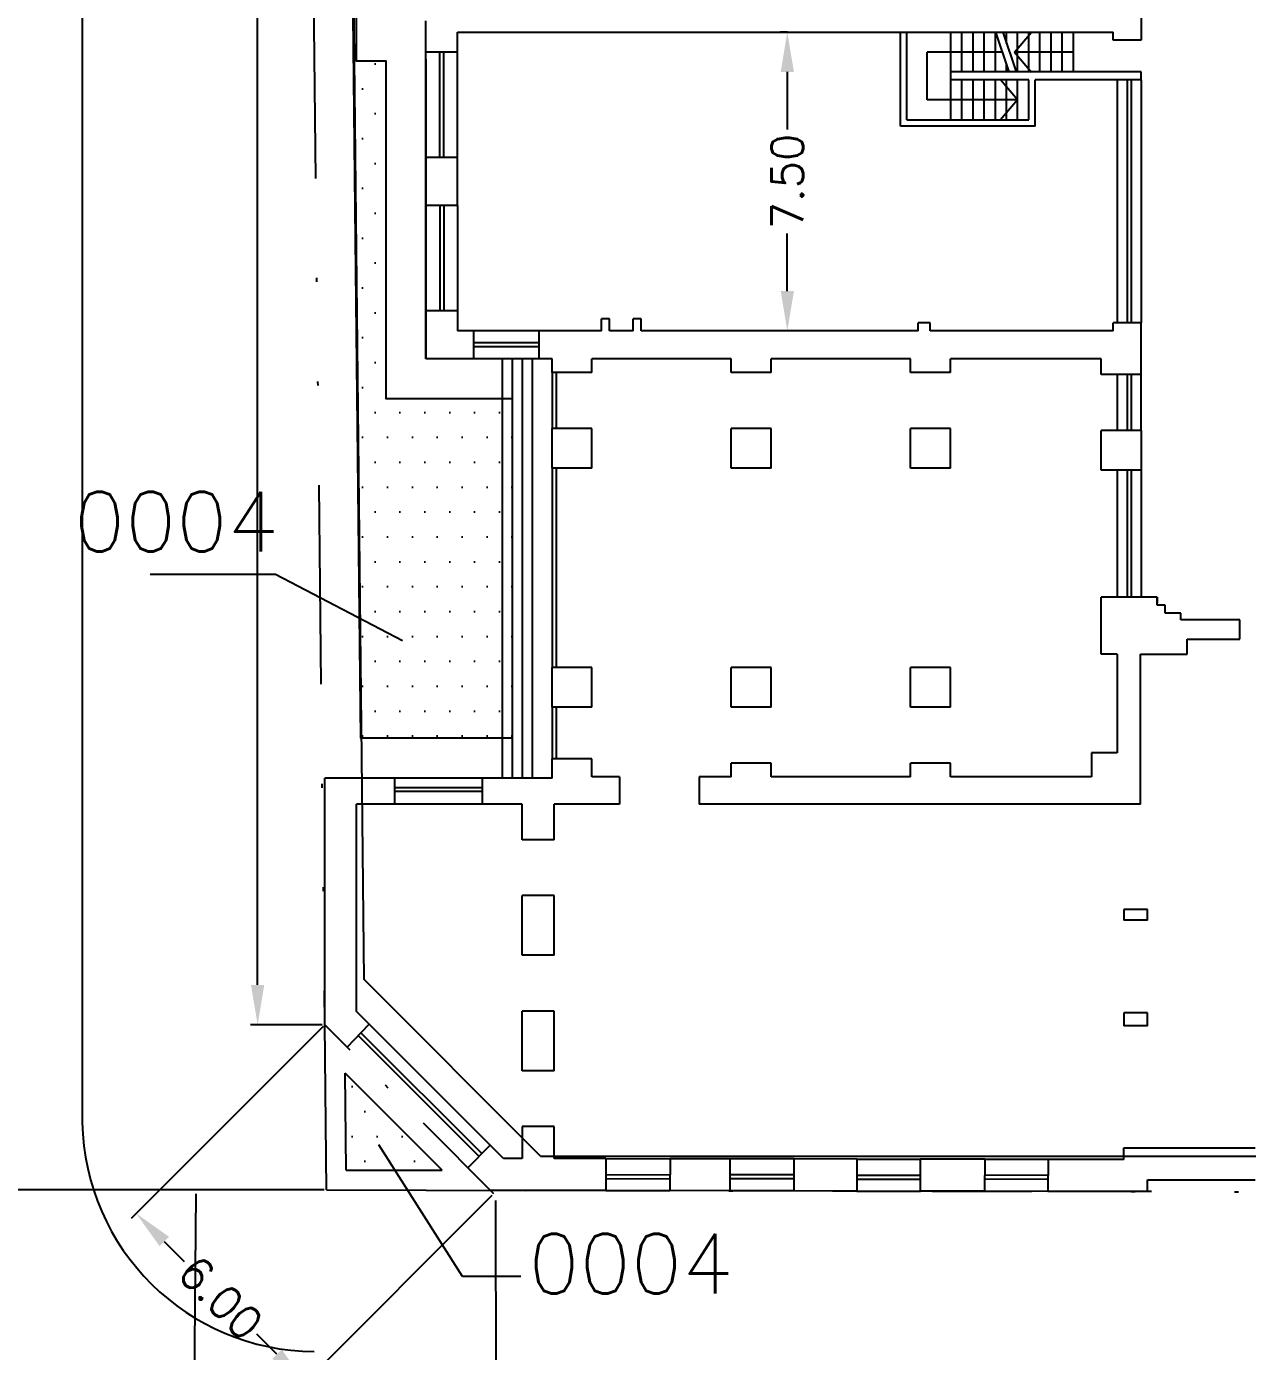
# Model space of a CAD drawing. Header units: metres. Extents: x -2640 to -492, y 2614 to 2999.
# Drawn here: x -2211.92 to -2181.27, y 2699.89 to 2733.15 of the extents above; entities that cross this region are included whole.
import ezdxf

# ---------------------------------------------------------------- set-up
doc = ezdxf.new("R2010")
doc.units = ezdxf.units.M
doc.header["$LTSCALE"] = 10
doc.header["$MEASUREMENT"] = 0
doc.linetypes.add('DASHDOT2', pattern=[0.5, 0.25, -0.125, 0, -0.125])
doc.linetypes.add('DIVIDE', pattern=[1.25, 0.5, -0.25, 0, -0.25, 0, -0.25])
doc.layers.get('DEFPOINTS').update_dxf_attribs({"linetype": 'CONTINUOUS'})
for name, color, linetype in [('ADIF', 150, 'CONTINUOUS'), ('CALLES', 2, 'CONTINUOUS'), ('CARPINTERIA', 2, 'CONTINUOUS'), ('COTAS', 2, 'CONTINUOUS'), ('EDIFICIOS', 4, 'CONTINUOUS'), ('ESCALERA', 4, 'CONTINUOUS'), ('HABILITA', 181, 'CONTINUOUS'), ('HORM', 3, 'CONTINUOUS'), ('LIMITE', 2, 'DASHDOT2'), ('LINE_02', 2, 'CONTINUOUS'), ('MUROS1', 12, 'CONTINUOUS'), ('TEXT-03', 3, 'CONTINUOUS'), ('Titulo (Solo límites)', 102, 'DIVIDE')]:
    doc.layers.add(name, color=color, linetype=linetype)
doc.styles.add('ROMANS', font='romans.shx')
doc.dimstyles.new('CHICAS', dxfattribs={"dimtxt": 0.8, "dimasz": 1, "dimexe": 0.18, "dimexo": 0.0625, "dimgap": 0.09, "dimtad": 0, "dimzin": 0, "dimdsep": 46, "dimtxsty": 'ROMANS', "dimcen": 0.09, "dimclrd": 1, "dimclre": 1, "dimclrt": 7, "dimadec": 0, "dimazin": 0, "dimtfac": 1, "dimtmove": 2, "dimatfit": 3, "dimfxl": 0, "dimtolj": 1, "dimtzin": 0, "dimarcsym": 0})

# ---------------------------------------------------------------- blocks, each defined once
blk = doc.blocks.new('*D36')
at = {"layer": 'COTAS', "color": 1, "lineweight": -2}
for p, q in [((-2204.477, 2708.048), (-2209.297, 2703.229)), ((-2200.235, 2703.806), (-2205.054, 2698.986)), ((-2208.462, 2702.649), (-2207.96, 2702.147)), ((-2205.634, 2699.821), (-2206.136, 2700.323))]:
    blk.add_line(p, q, dxfattribs=at)
at = {"layer": 'COTAS', "color": 1}
for points in [[(-2208.344, 2702.767), (-2208.58, 2702.531), (-2209.169, 2703.356)], [(-2205.516, 2699.938), (-2205.752, 2699.703), (-2204.927, 2699.114)]]:
    blk.add_solid(points, dxfattribs=at)
at = {"layer": 'DEFPOINTS', "color": 0}
for p in [(-2204.433, 2708.092), (-2200.19, 2703.85), (-2204.927, 2699.114)]:
    blk.add_point(p, dxfattribs=at)
at = {"layer": 'COTAS', "color": 7, "insert": (-2207.048, 2701.235), "char_height": 0.8, "attachment_point": 5, "rotation": 315, "style": 'ROMANS'}
blk.add_mtext('\\A1;6.00', dxfattribs=at)
blk = doc.blocks.new('*D39')
at = {"layer": 'COTAS', "color": 1, "lineweight": -2}
for p, q in [((-2202.39, 2845.273), (-2214.082, 2845.273)), ((-2213.902, 2844.273), (-2213.902, 2776.622)), ((-2213.902, 2704.943), (-2213.902, 2772.594)), ((-2204.452, 2703.943), (-2214.082, 2703.943))]:
    blk.add_line(p, q, dxfattribs=at)
at = {"layer": 'COTAS', "color": 1}
for points in [[(-2214.069, 2844.273), (-2213.736, 2844.273), (-2213.902, 2845.273)], [(-2214.069, 2704.943), (-2213.736, 2704.943), (-2213.902, 2703.943)]]:
    blk.add_solid(points, dxfattribs=at)
at = {"layer": 'DEFPOINTS', "color": 0}
for p in [(-2213.902, 2845.273), (-2202.328, 2845.273), (-2204.389, 2703.943)]:
    blk.add_point(p, dxfattribs=at)
at = {"layer": 'COTAS', "color": 7, "insert": (-2213.902, 2774.608), "char_height": 0.8, "attachment_point": 5, "rotation": 90, "style": 'ROMANS'}
blk.add_mtext('\\A1;141.33', dxfattribs=at)
blk = doc.blocks.new('*D277')
at = {"layer": 'COTAS', "color": 1, "lineweight": -2}
for p, q in [((-2200.145, 2703.679), (-2200.139, 2697.744)), ((-2133.245, 2703.742), (-2133.239, 2697.806)), ((-2199.139, 2697.925), (-2168.36, 2697.953)), ((-2134.239, 2697.985), (-2165.019, 2697.957))]:
    blk.add_line(p, q, dxfattribs=at)
at = {"layer": 'COTAS', "color": 1}
for points in [[(-2199.14, 2698.091), (-2199.139, 2697.758), (-2200.139, 2697.924)], [(-2134.24, 2698.152), (-2134.239, 2697.819), (-2133.239, 2697.986)]]:
    blk.add_solid(points, dxfattribs=at)
at = {"layer": 'DEFPOINTS', "color": 0}
for p in [(-2200.145, 2703.742), (-2133.245, 2703.804), (-2133.239, 2697.986)]:
    blk.add_point(p, dxfattribs=at)
at = {"layer": 'COTAS', "color": 7, "insert": (-2166.689, 2697.955), "char_height": 0.8, "attachment_point": 5, "rotation": 0.0535, "style": 'ROMANS'}
blk.add_mtext('\\A1;66.90', dxfattribs=at)
blk = doc.blocks.new('*D278')
at = {"layer": 'COTAS', "color": 1, "lineweight": -2}
for p, q in [((-2204.477, 2828.092), (-2206.299, 2828.092)), ((-2206.119, 2827.092), (-2206.119, 2770.106)), ((-2206.119, 2709.092), (-2206.119, 2766.079)), ((-2204.496, 2708.092), (-2206.299, 2708.092))]:
    blk.add_line(p, q, dxfattribs=at)
at = {"layer": 'COTAS', "color": 1}
for points in [[(-2206.286, 2827.092), (-2205.952, 2827.092), (-2206.119, 2828.092)], [(-2206.286, 2709.092), (-2205.952, 2709.092), (-2206.119, 2708.092)]]:
    blk.add_solid(points, dxfattribs=at)
at = {"layer": 'DEFPOINTS', "color": 0}
for p in [(-2204.415, 2828.092), (-2206.119, 2708.092), (-2204.433, 2708.092)]:
    blk.add_point(p, dxfattribs=at)
at = {"layer": 'COTAS', "color": 7, "insert": (-2206.119, 2768.092), "char_height": 0.8, "attachment_point": 5, "rotation": 90, "style": 'ROMANS'}
blk.add_mtext('\\A1;120.00', dxfattribs=at)
blk = doc.blocks.new('*D568')
at = {"layer": 'COTAS', "color": 1, "lineweight": -2}
for p, q in [((-2207.671, 2703.846), (-2207.739, 2695.465)), ((-1916.141, 2701.478), (-1916.209, 2693.097)), ((-2206.738, 2695.637), (-2064.063, 2694.478)), ((-1917.208, 2693.285), (-2059.883, 2694.444))]:
    blk.add_line(p, q, dxfattribs=at)
at = {"layer": 'COTAS', "color": 1}
for points in [[(-2206.737, 2695.804), (-2206.739, 2695.47), (-2207.738, 2695.645)], [(-1917.207, 2693.452), (-1917.209, 2693.118), (-1916.208, 2693.277)]]:
    blk.add_solid(points, dxfattribs=at)
at = {"layer": 'DEFPOINTS', "color": 0}
for p in [(-2207.671, 2703.908), (-1916.141, 2701.54), (-2207.738, 2695.645)]:
    blk.add_point(p, dxfattribs=at)
at = {"layer": 'COTAS', "color": 7, "insert": (-2061.973, 2694.461), "char_height": 0.8, "attachment_point": 5, "rotation": 359.5346, "style": 'ROMANS'}
blk.add_mtext('\\A1;291.54', dxfattribs=at)
blk = doc.blocks.new('*D576')
at = {"layer": 'DEFPOINTS', "color": 0}
for p in [(-2192.749, 2733.013), (-2192.82, 2725.513), (-2192.749, 2725.513)]:
    blk.add_point(p, dxfattribs=at)
at = {"layer": 'EDIFICIOS', "color": 1, "lineweight": -2}
for p, q in [((-2192.812, 2733.013), (-2193, 2733.013)), ((-2192.82, 2732.013), (-2192.82, 2730.572)), ((-2192.82, 2726.513), (-2192.82, 2727.954)), ((-2192.812, 2725.513), (-2193, 2725.513))]:
    blk.add_line(p, q, dxfattribs=at)
at = {"layer": 'EDIFICIOS', "color": 1}
for points in [[(-2192.987, 2732.013), (-2192.654, 2732.013), (-2192.82, 2733.013)], [(-2192.987, 2726.513), (-2192.654, 2726.513), (-2192.82, 2725.513)]]:
    blk.add_solid(points, dxfattribs=at)
at = {"layer": 'EDIFICIOS', "color": 7, "insert": (-2192.82, 2729.263), "char_height": 0.8, "attachment_point": 5, "rotation": 90, "style": 'ROMANS'}
blk.add_mtext('\\A1;7.50', dxfattribs=at)

msp = doc.modelspace()

# ---------------------------------------------------------------- hatches: boundary and pattern name
at = {"layer": 'HABILITA'}
h = msp.add_hatch(dxfattribs=at)
h.set_pattern_fill('DOTS', color=256, scale=10, style=0)
h.set_pattern_definition([(0, (-2451.29615, -434.0334), (0.3125, 0.625), [0, -0.625])])
h.paths.add_polyline_path([(-2203.526, 2715.284), (-2202.674, 2715.284), (-2200.474, 2715.284), (-2199.726, 2715.284), (-2199.726, 2716.064), (-2199.726, 2717.064), (-2199.726, 2722.064), (-2199.726, 2723.064), (-2199.726, 2723.813), (-2200.697, 2723.813), (-2202.897, 2723.813), (-2202.897, 2728.665), (-2202.897, 2729.863), (-2202.897, 2732.293), (-2203.643, 2732.293), (-2203.643, 2735.263), (-2203.633, 2735.263), (-2203.633, 2737.68), (-2203.633, 2738.643), (-2203.633, 2740.76), (-2203.633, 2741.86), (-2203.633, 2744.081), (-2203.633, 2744.993), (-2203.633, 2747.804), (-2203.871, 2747.803), (-2203.667, 2728.596)])
h = msp.add_hatch(dxfattribs=at)
h.set_pattern_fill('DOTS', color=256, scale=10, style=0)
h.set_pattern_definition([(0, (-2264.68003, 1649.66315), (0.3125, 0.625), [0, -0.625])])
h.paths.add_polyline_path([(-2201.485, 2704.438), (-2203.92, 2706.872), (-2203.894, 2704.442)])

# ---------------------------------------------------------------- linework, layer by layer
at = {"layer": 'ADIF'}
for p, q in [((-2203.445, 2709.226), (-2204.482, 2806.876)), ((-2199.014, 2704.794), (-2203.445, 2709.226)), ((-2199.014, 2704.794), (-2134.257, 2704.794))]:
    msp.add_line(p, q, dxfattribs=at)
at = {"layer": 'CALLES'}
msp.add_line((-2210.522, 2845.273), (-2210.522, 2705.639), dxfattribs=at)
msp.add_arc((-2204.661, 2705.75), 5.863, 181.0872, 269.6198, dxfattribs=at)
at = {"layer": 'CARPINTERIA'}
for p, q in [((-2198.726, 2724.464), (-2198.726, 2723.064)), ((-2198.626, 2724.464), (-2198.626, 2723.064)), ((-2198.726, 2722.064), (-2198.726, 2717.064)), ((-2198.626, 2722.064), (-2198.626, 2717.064)), ((-2198.726, 2716.064), (-2198.726, 2714.764)), ((-2198.626, 2716.064), (-2198.626, 2714.764))]:
    msp.add_line(p, q, dxfattribs=at)
at = {"layer": 'EDIFICIOS'}
for p, q in [((-2183.937, 2737.991), (-2183.937, 2732.813)), ((-2201.897, 2732.334), (-2201.897, 2733.293)), ((-2201.097, 2733.013), (-2184.637, 2733.013)), ((-2201.097, 2732.513), (-2201.097, 2733.013)), ((-2184.637, 2732.813), (-2184.637, 2733.013)), ((-2201.097, 2732.513), (-2201.897, 2732.513)), ((-2183.937, 2732.813), (-2184.637, 2732.813)), ((-2201.097, 2729.863), (-2201.897, 2729.863)), ((-2201.897, 2728.663), (-2201.897, 2729.863)), ((-2201.097, 2728.663), (-2201.097, 2729.863)), ((-2201.897, 2724.813), (-2201.897, 2728.665)), ((-2201.097, 2728.663), (-2201.897, 2728.663)), ((-2201.897, 2726.013), (-2201.897, 2724.813)), ((-2201.097, 2726.013), (-2201.897, 2726.013)), ((-2201.097, 2726.013), (-2201.097, 2725.513)), ((-2200.697, 2725.513), (-2201.097, 2725.513)), ((-2200.697, 2725.513), (-2200.697, 2724.813)), ((-2199.047, 2724.813), (-2199.047, 2725.513)), ((-2197.487, 2725.513), (-2199.047, 2725.513)), ((-2197.487, 2725.513), (-2197.487, 2725.813)), ((-2197.287, 2725.813), (-2197.487, 2725.813)), ((-2197.287, 2725.513), (-2197.287, 2725.813)), ((-2196.687, 2725.513), (-2197.287, 2725.513)), ((-2196.687, 2725.513), (-2196.687, 2725.813)), ((-2196.487, 2725.813), (-2196.687, 2725.813)), ((-2196.487, 2725.513), (-2196.487, 2725.813)), ((-2189.537, 2725.513), (-2196.487, 2725.513)), ((-2189.537, 2725.513), (-2189.537, 2725.713)), ((-2189.237, 2725.713), (-2189.537, 2725.713)), ((-2189.237, 2725.513), (-2189.237, 2725.713)), ((-2184.637, 2725.513), (-2189.237, 2725.513)), ((-2183.937, 2725.713), (-2184.637, 2725.713)), ((-2183.937, 2725.713), (-2184.637, 2725.713)), ((-2183.937, 2725.713), (-2184.637, 2725.713)), ((-2184.637, 2725.513), (-2184.637, 2725.713)), ((-2183.937, 2724.413), (-2183.937, 2725.713)), ((-2199.681, 2724.813), (-2201.897, 2724.813)), ((-2200.697, 2724.813), (-2201.897, 2724.813)), ((-2198.726, 2724.813), (-2199.047, 2724.813)), ((-2198.726, 2724.464), (-2198.726, 2724.813)), ((-2194.226, 2724.813), (-2197.726, 2724.813)), ((-2197.726, 2724.464), (-2197.726, 2724.813)), ((-2194.226, 2724.464), (-2194.226, 2724.813)), ((-2189.726, 2724.813), (-2193.226, 2724.813)), ((-2193.226, 2724.464), (-2193.226, 2724.813)), ((-2189.726, 2724.464), (-2189.726, 2724.813)), ((-2184.937, 2724.813), (-2188.726, 2724.813)), ((-2188.726, 2724.464), (-2188.726, 2724.813)), ((-2184.937, 2724.413), (-2184.937, 2724.813)), ((-2197.726, 2724.464), (-2198.726, 2724.464)), ((-2193.226, 2724.464), (-2194.226, 2724.464)), ((-2188.726, 2724.464), (-2189.726, 2724.464)), ((-2183.937, 2724.413), (-2184.937, 2724.413)), ((-2197.726, 2723.064), (-2198.726, 2723.064)), ((-2197.726, 2722.064), (-2197.726, 2723.064)), ((-2193.226, 2723.064), (-2194.226, 2723.064)), ((-2194.226, 2722.064), (-2194.226, 2723.064)), ((-2193.226, 2722.064), (-2193.226, 2723.064)), ((-2188.726, 2723.064), (-2189.726, 2723.064)), ((-2189.726, 2722.064), (-2189.726, 2723.064)), ((-2188.726, 2722.064), (-2188.726, 2723.064)), ((-2183.937, 2723.013), (-2184.937, 2723.013)), ((-2184.937, 2722.013), (-2184.937, 2723.013)), ((-2183.937, 2723.013), (-2183.937, 2722.013)), ((-2197.726, 2722.064), (-2198.726, 2722.064)), ((-2193.226, 2722.064), (-2194.226, 2722.064)), ((-2188.726, 2722.064), (-2189.726, 2722.064)), ((-2188.726, 2722.064), (-2189.726, 2722.064)), ((-2183.937, 2722.013), (-2184.937, 2722.013)), ((-2183.537, 2718.823), (-2184.937, 2718.823)), ((-2184.937, 2717.395), (-2184.937, 2718.823)), ((-2183.537, 2718.823), (-2184.937, 2718.823)), ((-2183.537, 2718.823), (-2183.537, 2718.673)), ((-2183.537, 2718.623), (-2183.537, 2718.823)), ((-2183.337, 2718.623), (-2183.537, 2718.623)), ((-2183.337, 2718.423), (-2183.337, 2718.623)), ((-2182.937, 2718.423), (-2183.337, 2718.423)), ((-2182.937, 2718.256), (-2182.937, 2718.423)), ((-2181.457, 2718.256), (-2182.937, 2718.256)), ((-2181.457, 2717.769), (-2181.457, 2718.256)), ((-2182.779, 2717.772), (-2181.457, 2717.769)), ((-2182.779, 2717.395), (-2182.779, 2717.772)), ((-2184.537, 2717.395), (-2184.937, 2717.395)), ((-2184.537, 2717.395), (-2184.537, 2714.922)), ((-2183.954, 2713.629), (-2183.954, 2717.395)), ((-2183.954, 2717.395), (-2182.779, 2717.395)), ((-2197.726, 2717.064), (-2198.726, 2717.064)), ((-2197.726, 2716.064), (-2197.726, 2717.064)), ((-2193.226, 2717.064), (-2194.226, 2717.064)), ((-2194.226, 2716.064), (-2194.226, 2717.064)), ((-2193.226, 2716.064), (-2193.226, 2717.064)), ((-2188.726, 2717.064), (-2189.726, 2717.064)), ((-2189.726, 2716.064), (-2189.726, 2717.064)), ((-2188.726, 2716.064), (-2188.726, 2717.064)), ((-2197.726, 2716.064), (-2198.726, 2716.064)), ((-2193.226, 2716.064), (-2194.226, 2716.064)), ((-2188.726, 2716.064), (-2189.726, 2716.064)), ((-2185.179, 2714.922), (-2185.179, 2714.316)), ((-2184.537, 2714.922), (-2185.179, 2714.922)), ((-2198.726, 2714.284), (-2198.726, 2714.764)), ((-2197.726, 2714.764), (-2198.726, 2714.764)), ((-2197.726, 2714.316), (-2197.726, 2714.764)), ((-2194.226, 2714.316), (-2194.226, 2714.659)), ((-2193.226, 2714.659), (-2194.226, 2714.659)), ((-2193.226, 2714.316), (-2193.226, 2714.659)), ((-2188.726, 2714.659), (-2189.726, 2714.659)), ((-2189.726, 2714.316), (-2189.726, 2714.659)), ((-2188.726, 2714.316), (-2188.726, 2714.659)), ((-2202.674, 2714.284), (-2204.433, 2714.284)), ((-2204.433, 2708.092), (-2204.433, 2714.284)), ((-2202.674, 2713.629), (-2202.674, 2714.284)), ((-2198.726, 2714.284), (-2200.474, 2714.284)), ((-2200.474, 2713.629), (-2200.474, 2714.284)), ((-2197.033, 2714.316), (-2197.726, 2714.316)), ((-2197.033, 2714.316), (-2197.033, 2713.629)), ((-2194.226, 2714.316), (-2195.033, 2714.316)), ((-2195.033, 2714.316), (-2195.033, 2713.629)), ((-2189.726, 2714.316), (-2193.226, 2714.316)), ((-2185.179, 2714.316), (-2188.726, 2714.316)), ((-2202.674, 2713.629), (-2203.633, 2713.629)), ((-2203.633, 2708.424), (-2203.633, 2713.629)), ((-2199.474, 2713.629), (-2200.474, 2713.629)), ((-2199.474, 2712.735), (-2199.474, 2713.629)), ((-2197.033, 2713.629), (-2198.674, 2713.629)), ((-2198.674, 2712.735), (-2198.674, 2713.629)), ((-2183.954, 2713.629), (-2195.033, 2713.629)), ((-2198.674, 2712.735), (-2199.474, 2712.735)), ((-2198.674, 2711.335), (-2199.474, 2711.335)), ((-2199.474, 2709.835), (-2199.474, 2711.335)), ((-2198.674, 2709.835), (-2198.674, 2711.335)), ((-2184.374, 2710.983), (-2184.374, 2710.721)), ((-2183.779, 2710.983), (-2184.374, 2710.983)), ((-2183.779, 2710.721), (-2183.779, 2710.983)), ((-2183.779, 2710.721), (-2184.374, 2710.721)), ((-2198.674, 2709.835), (-2199.474, 2709.835)), ((-2203.315, 2708.106), (-2203.633, 2708.424)), ((-2198.674, 2708.435), (-2199.474, 2708.435)), ((-2199.474, 2706.935), (-2199.474, 2708.435)), ((-2198.674, 2706.935), (-2198.674, 2708.435)), ((-2183.779, 2708.388), (-2184.374, 2708.388)), ((-2184.374, 2708.388), (-2184.374, 2708.064)), ((-2183.779, 2708.064), (-2183.779, 2708.388)), ((-2203.874, 2707.531), (-2204.433, 2708.092)), ((-2203.874, 2707.531), (-2203.315, 2708.106)), ((-2183.779, 2708.064), (-2184.374, 2708.064)), ((-2198.674, 2706.935), (-2199.474, 2706.935)), ((-2198.674, 2705.535), (-2199.474, 2705.535)), ((-2199.474, 2705.535), (-2199.474, 2704.735)), ((-2198.674, 2704.735), (-2198.674, 2705.535)), ((-2200.838, 2704.498), (-2200.28, 2705.072)), ((-2199.943, 2704.735), (-2200.28, 2705.072)), ((-2184.374, 2704.705), (-2184.374, 2705)), ((-2184.374, 2705), (-2181.074, 2705)), ((-2199.474, 2704.734), (-2199.943, 2704.735)), ((-2197.374, 2704.73), (-2198.674, 2704.732)), ((-2197.374, 2704.73), (-2197.376, 2703.933)), ((-2195.764, 2704.726), (-2195.766, 2703.926)), ((-2194.264, 2704.724), (-2195.764, 2704.726)), ((-2194.264, 2704.724), (-2194.266, 2703.924)), ((-2192.654, 2704.721), (-2192.656, 2703.921)), ((-2191.074, 2704.717), (-2192.654, 2704.721)), ((-2191.074, 2704.717), (-2191.076, 2703.917)), ((-2189.484, 2704.714), (-2189.486, 2703.914)), ((-2187.864, 2704.714), (-2189.484, 2704.714)), ((-2187.864, 2704.714), (-2187.866, 2703.914)), ((-2186.274, 2704.708), (-2186.276, 2703.908)), ((-2184.374, 2704.705), (-2186.274, 2704.708)), ((-2200.274, 2703.933), (-2200.838, 2704.498)), ((-2199.203, 2703.933), (-2200.274, 2703.933)), ((-2197.376, 2703.933), (-2199.203, 2703.933)), ((-2194.266, 2703.924), (-2195.766, 2703.926)), ((-2191.076, 2703.917), (-2192.656, 2703.921)), ((-2187.866, 2703.914), (-2189.486, 2703.914)), ((-2183.676, 2703.903), (-2186.276, 2703.908)), ((-2183.78, 2703.903), (-2183.779, 2704.2)), ((-2183.779, 2704.2), (-2181.075, 2704.2))]:
    msp.add_line(p, q, dxfattribs=at)
at = {"layer": 'ESCALERA', "color": 1}
for p, q in [((-2188.717, 2732.013), (-2188.717, 2733.013)), ((-2188.437, 2732.013), (-2188.437, 2733.013)), ((-2188.157, 2732.013), (-2188.157, 2733.013)), ((-2187.877, 2732.013), (-2187.877, 2733.013)), ((-2187.597, 2732.013), (-2187.597, 2733.013)), ((-2187.597, 2733.013), (-2187.258, 2732.013)), ((-2187.413, 2733.013), (-2187.074, 2732.013)), ((-2187.317, 2732.729), (-2187.317, 2733.013)), ((-2187.116, 2732.513), (-2186.686, 2733.015)), ((-2187.037, 2732.013), (-2187.037, 2733.013)), ((-2186.757, 2732.013), (-2186.757, 2733.013)), ((-2186.477, 2732.013), (-2186.477, 2733.013)), ((-2186.197, 2732.013), (-2186.197, 2733.013)), ((-2185.917, 2732.013), (-2185.917, 2733.013)), ((-2185.637, 2732.013), (-2185.637, 2733.013)), ((-2189.306, 2731.313), (-2189.306, 2732.513)), ((-2187.414, 2732.513), (-2189.306, 2732.513)), ((-2185.637, 2732.513), (-2187.116, 2732.513)), ((-2187.116, 2732.513), (-2186.686, 2732.011)), ((-2187.317, 2732.013), (-2187.317, 2732.188)), ((-2188.717, 2730.813), (-2188.717, 2731.813)), ((-2188.437, 2730.813), (-2188.437, 2731.813)), ((-2188.157, 2730.813), (-2188.157, 2731.813)), ((-2187.877, 2730.813), (-2187.877, 2731.813)), ((-2187.597, 2730.813), (-2187.597, 2731.813)), ((-2187.037, 2731.313), (-2187.467, 2731.815)), ((-2187.317, 2730.813), (-2187.317, 2731.813)), ((-2187.037, 2730.813), (-2187.037, 2731.813)), ((-2187.037, 2731.313), (-2189.306, 2731.313)), ((-2187.037, 2731.313), (-2187.467, 2730.811)), ((-2199.976, 2724.813), (-2199.976, 2714.284)), ((-2199.726, 2724.813), (-2199.726, 2714.284)), ((-2199.476, 2724.813), (-2199.476, 2714.284)), ((-2199.226, 2724.813), (-2199.226, 2714.284))]:
    msp.add_line(p, q, dxfattribs=at)
at = {"layer": 'HABILITA'}
for p, q in [((-2203.894, 2704.442), (-2203.92, 2706.872)), ((-2201.485, 2704.438), (-2203.92, 2706.872)), ((-2203.894, 2704.442), (-2201.485, 2704.438))]:
    msp.add_line(p, q, dxfattribs=at)
msp.add_lwpolyline([(-2203.643, 2735.263), (-2203.643, 2732.293), (-2202.897, 2732.293), (-2202.897, 2729.863), (-2202.897, 2728.665), (-2202.897, 2723.813), (-2200.697, 2723.813), (-2199.726, 2723.813), (-2199.726, 2723.064), (-2199.726, 2722.064), (-2199.726, 2717.064), (-2199.726, 2716.064), (-2199.726, 2715.284), (-2200.474, 2715.284), (-2202.674, 2715.284), (-2203.526, 2715.284), (-2203.667, 2728.596), (-2203.882, 2748.816)], dxfattribs=at)
at = {"layer": 'HORM'}
for p, q in [((-2189.977, 2730.653), (-2189.977, 2733.013)), ((-2189.817, 2730.813), (-2189.817, 2733.013)), ((-2183.937, 2732.013), (-2188.717, 2732.013)), ((-2188.717, 2731.813), (-2188.717, 2732.013)), ((-2183.937, 2731.813), (-2183.937, 2732.013)), ((-2186.757, 2731.813), (-2188.717, 2731.813)), ((-2186.757, 2730.813), (-2186.757, 2731.813)), ((-2183.937, 2731.813), (-2186.597, 2731.813)), ((-2186.597, 2730.653), (-2186.597, 2731.813)), ((-2186.597, 2730.653), (-2189.977, 2730.653)), ((-2189.817, 2730.813), (-2186.757, 2730.813))]:
    msp.add_line(p, q, dxfattribs=at)
at = {"layer": 'LIMITE'}
msp.add_line((-2200.19, 2703.85), (-2204.433, 2708.092), dxfattribs=at)
at = {"layer": 'LINE_02'}
for p, q in [((-2201.897, 2729.863), (-2201.897, 2732.513)), ((-2201.547, 2729.863), (-2201.547, 2732.513)), ((-2201.447, 2729.863), (-2201.447, 2732.513)), ((-2201.097, 2729.863), (-2201.097, 2732.513)), ((-2201.897, 2732.334), (-2201.897, 2728.665)), ((-2184.537, 2731.813), (-2184.537, 2725.713)), ((-2184.287, 2731.813), (-2184.287, 2725.713)), ((-2184.187, 2731.813), (-2184.187, 2725.713)), ((-2183.937, 2731.813), (-2183.937, 2725.713)), ((-2201.897, 2728.663), (-2201.897, 2726.013)), ((-2201.547, 2728.663), (-2201.547, 2726.013)), ((-2201.447, 2728.663), (-2201.447, 2726.013)), ((-2201.097, 2728.663), (-2201.097, 2726.013)), ((-2199.047, 2725.513), (-2200.697, 2725.513)), ((-2199.047, 2725.213), (-2200.697, 2725.213)), ((-2199.047, 2725.113), (-2200.697, 2725.113)), ((-2199.047, 2724.813), (-2200.697, 2724.813)), ((-2184.537, 2724.413), (-2184.537, 2723.013)), ((-2184.287, 2724.413), (-2184.287, 2723.013)), ((-2184.187, 2724.413), (-2184.187, 2723.013)), ((-2183.937, 2723.013), (-2183.937, 2724.413)), ((-2184.537, 2722.013), (-2184.537, 2718.823)), ((-2184.287, 2722.013), (-2184.287, 2718.823)), ((-2184.187, 2722.013), (-2184.187, 2718.823)), ((-2183.937, 2722.013), (-2183.937, 2718.823)), ((-2200.474, 2714.284), (-2202.674, 2714.284)), ((-2202.674, 2714.047), (-2200.474, 2714.047)), ((-2202.674, 2713.957), (-2200.474, 2713.957)), ((-2200.474, 2713.629), (-2202.674, 2713.629)), ((-2203.524, 2707.889), (-2200.488, 2704.856)), ((-2200.28, 2705.072), (-2203.315, 2708.106)), ((-2203.594, 2707.818), (-2200.559, 2704.785)), ((-2197.374, 2704.73), (-2195.764, 2704.726)), ((-2192.654, 2704.721), (-2194.264, 2704.724)), ((-2191.074, 2704.717), (-2189.474, 2704.714)), ((-2186.274, 2704.708), (-2187.864, 2704.711)), ((-2197.375, 2704.33), (-2195.765, 2704.326)), ((-2197.375, 2704.23), (-2195.765, 2704.226)), ((-2192.655, 2704.321), (-2194.265, 2704.324)), ((-2192.655, 2704.221), (-2194.265, 2704.224)), ((-2191.075, 2704.317), (-2189.485, 2704.314)), ((-2191.075, 2704.217), (-2189.485, 2704.214)), ((-2186.275, 2704.308), (-2187.865, 2704.311)), ((-2197.376, 2703.93), (-2195.766, 2703.926)), ((-2192.656, 2703.921), (-2194.266, 2703.924)), ((-2191.076, 2703.917), (-2189.476, 2703.914)), ((-2186.276, 2703.908), (-2187.866, 2703.914)), ((-2186.275, 2704.208), (-2187.865, 2704.211))]:
    msp.add_line(p, q, dxfattribs=at)
at = {"layer": 'MUROS1', "color": 7}
for p, q in [((-2198.726, 2722.064), (-2198.726, 2723.064)), ((-2198.726, 2716.064), (-2198.726, 2717.064))]:
    msp.add_line(p, q, dxfattribs=at)
at = {"layer": 'TEXT-03', "color": 2}
for p, q in [((-2208.821, 2719.402), (-2205.67, 2719.402)), ((-2205.67, 2719.402), (-2202.483, 2717.736)), ((-2200.979, 2701.77), (-2203.074, 2705.074)), ((-2199.508, 2701.77), (-2200.979, 2701.77))]:
    msp.add_line(p, q, dxfattribs=at)
at = {"layer": 'Titulo (Solo límites)'}
for q in [(-2205.494, 2808.007), (-2090.088, 2703.723)]:
    msp.add_line((-2204.389, 2703.943), q, dxfattribs=at)

# ---------------------------------------------------------------- texts
at = {"layer": 'TEXT-03', "color": 4, "style": 'ROMANS'}
for p in [(-2210.734, 2719.974), (-2199.321, 2701.343)]:
    msp.add_text('0004', height=1.5, dxfattribs=at).set_placement(p)

# ---------------------------------------------------------------- dimensions: what is measured, and where the dimension line sits
at = {"layer": 'COTAS'}
for base, p1, p2, picture, middle in [((-2213.902, 2845.273), (-2204.389, 2703.943), (-2202.328, 2845.273), '*D39', (-2213.902, 2774.608)), ((-2206.119, 2708.092), (-2204.415, 2828.092), (-2204.433, 2708.092), '*D278', (-2206.119, 2768.092))]:
    dim = msp.add_linear_dim(base=base, p1=p1, p2=p2, angle=90, dimstyle='CHICAS', dxfattribs=at)
    dim.commit()
    dim.dimension.update_dxf_attribs({"geometry": picture, "text_midpoint": middle})
for p1, p2, distance, picture, middle in [((-2204.433, 2708.092), (-2200.19, 2703.85), -6.698, '*D36', (-2207.048, 2701.235)), ((-1916.141, 2701.54), (-2207.671, 2703.908), 8.263, '*D568', (-2061.973, 2694.461)), ((-2200.145, 2703.742), (-2133.245, 2703.804), -5.818, '*D277', (-2166.689, 2697.955))]:
    dim = msp.add_aligned_dim(p1=p1, p2=p2, distance=distance, dimstyle='CHICAS', dxfattribs=at)
    dim.commit()
    dim.dimension.update_dxf_attribs({"geometry": picture, "text_midpoint": middle})
at = {"layer": 'EDIFICIOS', "color": 6}
dim = msp.add_linear_dim(base=(-2192.82, 2725.513), p1=(-2192.749, 2733.013), p2=(-2192.749, 2725.513), angle=90, dimstyle='CHICAS', dxfattribs=at)
dim.commit()
dim.dimension.update_dxf_attribs({"geometry": '*D576', "text_midpoint": (-2192.82, 2729.263)})

doc.saveas('drawing.dxf')
